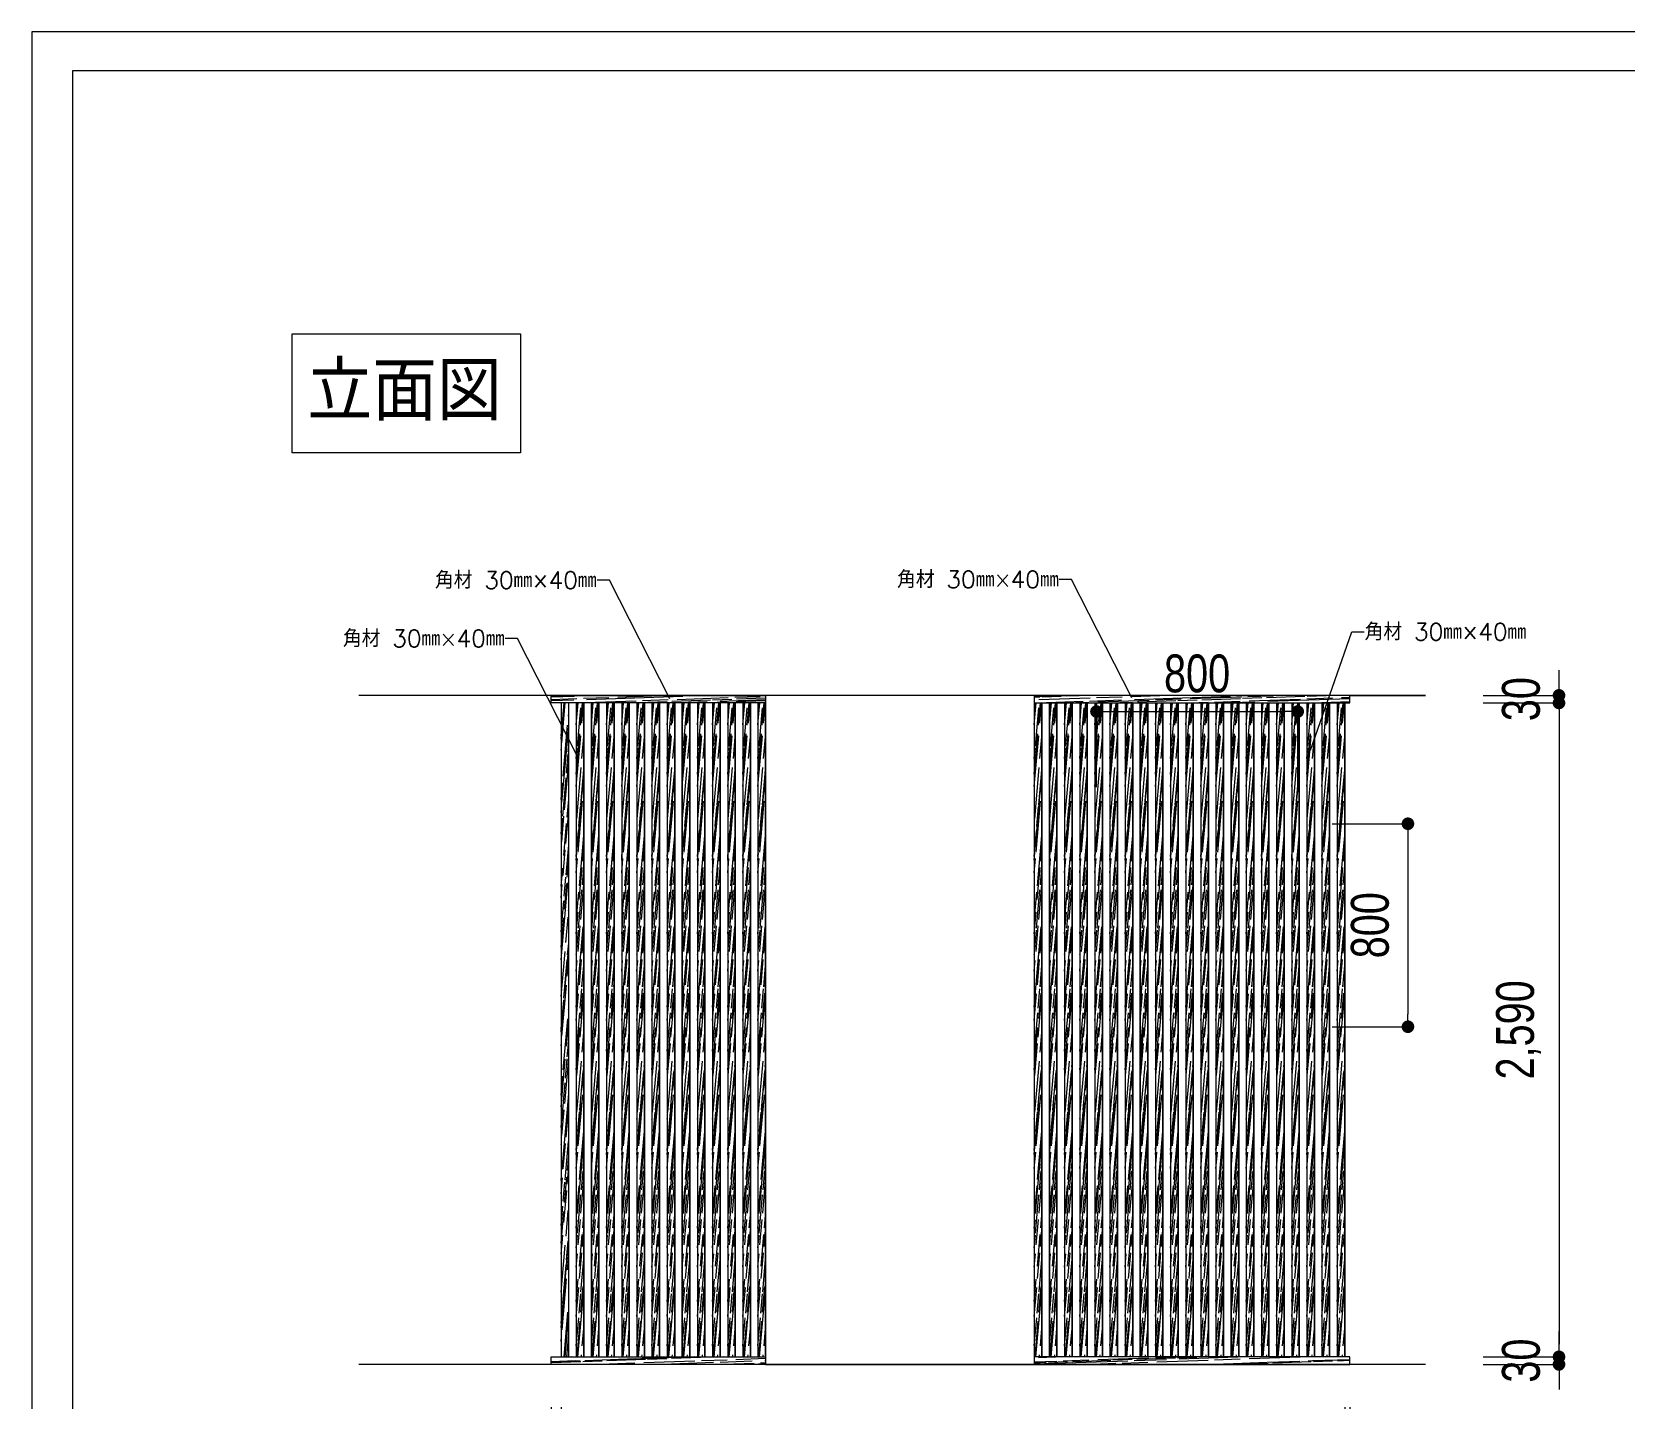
# Model space of a CAD drawing. Header units: millimetres. Extents: x -472210 to 610932, y -1721835 to -571782.
# Drawn here: x 585852 to 592162, y -1717244 to -1711833 of the extents above; entities that cross this region are included whole.
import ezdxf
from ezdxf import colors
from ezdxf.entities.mleader import LeaderData, LeaderLine
from ezdxf.math import Vec2, Vec3

# ---------------------------------------------------------------- set-up
doc = ezdxf.new("R2010")
doc.units = ezdxf.units.MM
doc.header["$LTSCALE"] = 400
doc.layers.get('0').update_dxf_attribs({"lineweight": 5})
for name, color, linetype, lineweight in [('09ハッチング-2', 7, 'Continuous', 5), ('_0-0_0', 7, 'Continuous', 5), ('文字', 7, 'Continuous', 5)]:
    doc.layers.add(name, color=color, linetype=linetype, lineweight=lineweight)
doc.styles.add('AIDRAW_TXT_STYLE', font='simplex.shx', dxfattribs={"height": 200, "bigfont": 'extfont2.shx'})
doc.styles.add('gothic', font='MS PGothic.ttf', dxfattribs={"width": 0.8})
doc.styles.get("Standard").update_dxf_attribs({"font": 'simplex.shx', "bigfont": 'extfont2.shx'})
doc.dimstyles.new('外構300', dxfattribs={"dimtxt": 150, "dimasz": 50, "dimexe": 0, "dimexo": 200, "dimgap": 75, "dimtad": 1, "dimdec": 0, "dimzin": 12, "dimdsep": 46, "dimlunit": 6, "dimtxsty": 'gothic', "dimblk": 'DOT', "dimcen": 0, "dimclrd": 256, "dimclre": 256, "dimclrt": 256, "dimadec": 0, "dimazin": 0, "dimtfac": 1, "dimtdec": 0, "dimtix": 1, "dimtmove": 2, "dimatfit": 3, "dimldrblk": 'DOT', "dimfxl": 300, "dimfxlon": 1, "dimtolj": 1, "dimtzin": 12, "dimlwd": -1, "dimlwe": -1, "dimarcsym": 0})

# ---------------------------------------------------------------- blocks, each defined once
blk = doc.blocks.new('_Dot')
at = {"color": 0, "linetype": 'ByBlock', "lineweight": -2}
blk.add_line((-0.5, 0), (-1, 0), dxfattribs=at)
at = {"color": 0, "linetype": 'ByBlock', "const_width": 0.5}
blk.add_lwpolyline([(-0.25, 0, 1), (0.25, 0, 1)], format="xyb", close=True, dxfattribs=at)
blk = doc.blocks.new('*D455')
at = {"transparency": 16777216}
for p, q in [((591903.7, -1714410.7), (591903.7, -1714360.7)), ((591603.7, -1714460.7), (591903.7, -1714460.7)), ((591603.7, -1714490.7), (591903.7, -1714490.7)), ((591903.7, -1714460.7), (591903.7, -1714490.7)), ((591903.7, -1714540.7), (591903.7, -1714590.7))]:
    blk.add_line(p, q, dxfattribs=at)
at = {"layer": 'Defpoints', "color": 0, "transparency": 16777216}
for p in [(591074.4, -1714460.7), (591074.4, -1714490.7), (591903.7, -1714490.7)]:
    blk.add_point(p, dxfattribs=at)
at = {"transparency": 16777216, "xscale": 50, "yscale": 50, "zscale": 50}
for p, rotation in [((591903.7, -1714460.7), 270), ((591903.7, -1714490.7), 90)]:
    blk.add_blockref('_Dot', p, dxfattribs=dict(at, rotation=rotation))
at = {"transparency": 16777216, "insert": (591753.7, -1714475.7), "char_height": 150, "attachment_point": 5, "rotation": 90, "style": 'gothic'}
blk.add_mtext('\\A1;30', dxfattribs=at)
blk = doc.blocks.new('*D456')
at = {"transparency": 16777216}
for p, q in [((591603.7, -1714490.7), (591903.7, -1714490.7)), ((591903.7, -1714540.7), (591903.7, -1717030.7)), ((591603.7, -1717080.7), (591903.7, -1717080.7))]:
    blk.add_line(p, q, dxfattribs=at)
at = {"layer": 'Defpoints', "color": 0, "transparency": 16777216}
for p in [(591074.4, -1714490.7), (591074.4, -1717080.7), (591903.7, -1717080.7)]:
    blk.add_point(p, dxfattribs=at)
at = {"transparency": 16777216, "xscale": 50, "yscale": 50, "zscale": 50}
for p, rotation in [((591903.7, -1714490.7), 90), ((591903.7, -1717080.7), 270)]:
    blk.add_blockref('_Dot', p, dxfattribs=dict(at, rotation=rotation))
at = {"transparency": 16777216, "insert": (591743.4, -1715785.7), "char_height": 150, "attachment_point": 5, "rotation": 90, "style": 'gothic'}
blk.add_mtext('\\A1;2,590', dxfattribs=at)
blk = doc.blocks.new('*D457')
at = {"transparency": 16777216}
for p, q in [((591903.7, -1717030.7), (591903.7, -1716980.7)), ((591603.7, -1717080.7), (591903.7, -1717080.7)), ((591903.7, -1717080.7), (591903.7, -1717110.7)), ((591603.7, -1717110.7), (591903.7, -1717110.7)), ((591903.7, -1717160.7), (591903.7, -1717210.7))]:
    blk.add_line(p, q, dxfattribs=at)
at = {"layer": 'Defpoints', "color": 0, "transparency": 16777216}
for p in [(591074.4, -1717080.7), (591074.4, -1717110.7), (591903.7, -1717110.7)]:
    blk.add_point(p, dxfattribs=at)
at = {"transparency": 16777216, "xscale": 50, "yscale": 50, "zscale": 50}
for p, rotation in [((591903.7, -1717080.7), 270), ((591903.7, -1717110.7), 90)]:
    blk.add_blockref('_Dot', p, dxfattribs=dict(at, rotation=rotation))
at = {"transparency": 16777216, "insert": (591753.7, -1717095.7), "char_height": 150, "attachment_point": 5, "rotation": 90, "style": 'gothic'}
blk.add_mtext('\\A1;30', dxfattribs=at)
blk = doc.blocks.new('*D462')
at = {"transparency": 16777216}
for p, q in [((587909.4, -1717280.7), (587909.4, -1717553.7)), ((587949.4, -1717280.7), (587949.4, -1717553.7)), ((587859.4, -1717553.7), (587809.4, -1717553.7)), ((587909.4, -1717553.7), (587949.4, -1717553.7)), ((587999.4, -1717553.7), (588049.4, -1717553.7))]:
    blk.add_line(p, q, dxfattribs=at)
at = {"layer": 'Defpoints', "color": 0, "transparency": 16777216}
for p in [(587909.4, -1717080.7), (587949.4, -1717080.7), (587949.4, -1717553.7)]:
    blk.add_point(p, dxfattribs=at)
at = {"transparency": 16777216, "xscale": 50, "yscale": 50, "zscale": 50}
blk.add_blockref('_Dot', (587909.4, -1717553.7), dxfattribs=at)
at = {"transparency": 16777216, "xscale": 50, "yscale": 50, "zscale": 50, "rotation": 180}
blk.add_blockref('_Dot', (587949.4, -1717553.7), dxfattribs=at)
at = {"transparency": 16777216, "insert": (587929.4, -1717403.7), "char_height": 150, "attachment_point": 5, "style": 'gothic'}
blk.add_mtext('\\A1;40', dxfattribs=at)
blk = doc.blocks.new('*D463')
at = {"transparency": 16777216}
for p, q in [((591054.4, -1717280.7), (591054.4, -1717553.7)), ((591074.4, -1717280.7), (591074.4, -1717553.7)), ((591004.4, -1717553.7), (590954.4, -1717553.7)), ((591054.4, -1717553.7), (591074.4, -1717553.7)), ((591124.4, -1717553.7), (591174.4, -1717553.7))]:
    blk.add_line(p, q, dxfattribs=at)
at = {"layer": 'Defpoints', "color": 0, "transparency": 16777216}
for p in [(591054.4, -1717080.7), (591074.4, -1717080.7), (591074.4, -1717553.7)]:
    blk.add_point(p, dxfattribs=at)
at = {"transparency": 16777216, "xscale": 50, "yscale": 50, "zscale": 50}
blk.add_blockref('_Dot', (591054.4, -1717553.7), dxfattribs=at)
at = {"transparency": 16777216, "xscale": 50, "yscale": 50, "zscale": 50, "rotation": 180}
blk.add_blockref('_Dot', (591074.4, -1717553.7), dxfattribs=at)
at = {"transparency": 16777216, "insert": (591064.4, -1717403.7), "char_height": 150, "attachment_point": 5, "style": 'gothic'}
blk.add_mtext('\\A1;20', dxfattribs=at)
blk = doc.blocks.new('*D465')
at = {"transparency": 16777216}
for p, q in [((590070.8, -1714824.8), (590070.8, -1714524.8)), ((590120.8, -1714524.8), (590818.3, -1714524.8)), ((590868.3, -1714824.8), (590868.3, -1714524.8))]:
    blk.add_line(p, q, dxfattribs=at)
at = {"layer": 'Defpoints', "color": 0, "transparency": 16777216}
for p in [(590868.3, -1714524.8), (590070.8, -1715456.6), (590868.3, -1715456.6)]:
    blk.add_point(p, dxfattribs=at)
at = {"transparency": 16777216, "xscale": 50, "yscale": 50, "zscale": 50, "rotation": 180}
blk.add_blockref('_Dot', (590070.8, -1714524.8), dxfattribs=at)
at = {"transparency": 16777216, "xscale": 50, "yscale": 50, "zscale": 50}
blk.add_blockref('_Dot', (590868.3, -1714524.8), dxfattribs=at)
at = {"transparency": 16777216, "insert": (590469.5, -1714374.8), "char_height": 150, "attachment_point": 5, "style": 'gothic'}
blk.add_mtext('\\A1;800', dxfattribs=at)
blk = doc.blocks.new('*D466')
at = {"transparency": 16777216}
for p, q in [((591005.1, -1714969.2), (591305.1, -1714969.2)), ((591305.1, -1715019.2), (591305.1, -1715723.2)), ((591005.1, -1715773.2), (591305.1, -1715773.2))]:
    blk.add_line(p, q, dxfattribs=at)
at = {"layer": 'Defpoints', "color": 0, "transparency": 16777216}
for p in [(590631.6, -1714969.2), (590631.6, -1715773.2), (591305.1, -1715773.2)]:
    blk.add_point(p, dxfattribs=at)
at = {"transparency": 16777216, "xscale": 50, "yscale": 50, "zscale": 50}
for p, rotation in [((591305.1, -1714969.2), 90), ((591305.1, -1715773.2), 270)]:
    blk.add_blockref('_Dot', p, dxfattribs=dict(at, rotation=rotation))
at = {"transparency": 16777216, "insert": (591155.1, -1715371.2), "char_height": 150, "attachment_point": 5, "rotation": 90, "style": 'gothic'}
blk.add_mtext('\\A1;800', dxfattribs=at)

msp = doc.modelspace()

# ---------------------------------------------------------------- hatches: boundary and pattern name
at = {"layer": '09ハッチング-2', "transparency": 33554687}
h = msp.add_hatch(dxfattribs=at)
h.set_pattern_fill('AR-RROOF', color=256, angle=182)
h.paths.add_polyline_path([(588759.41, -1714460.71), (587909.41, -1714460.71), (587909.41, -1714490.71), (588759.41, -1714490.71)])
h.paths.add_polyline_path([(588759.41, -1717080.71), (587909.41, -1717080.71), (587909.41, -1717110.71), (588759.41, -1717110.71)])
h = msp.add_hatch(dxfattribs=at)
h.set_pattern_fill('AR-RROOF', color=256, angle=85)
h.paths.add_polyline_path([(587979.41, -1714490.71), (587949.41, -1714490.71), (587949.41, -1717080.71), (587979.41, -1717080.71)])
h = msp.add_hatch(dxfattribs=at)
h.set_pattern_fill('AR-RROOF', color=256, angle=85)
h.paths.add_polyline_path([(588039.41, -1714490.71), (588009.41, -1714490.71), (588009.41, -1717080.71), (588039.41, -1717080.71)])
h = msp.add_hatch(dxfattribs=at)
h.set_pattern_fill('AR-RROOF', color=256, angle=85)
h.set_pattern_definition([(85, (60, 0), (-20.43308243, 57.8811156), [381, -50.8, 127, -25.4]), (85, (50.293, 34.76), (-35.86720516, -22.35905), [76.2, -8.382, 152.4, -19.05]), (85, (39.599, 14.533), (-5.44171087, 133.06061215), [203.2, -35.56, 101.6, -25.4])])
h.paths.add_polyline_path([(588099.41, -1714490.71), (588069.41, -1714490.71), (588069.41, -1717080.71), (588099.41, -1717080.71)])
h = msp.add_hatch(dxfattribs=at)
h.set_pattern_fill('AR-RROOF', color=256, angle=85)
h.set_pattern_definition([(85, (120, 0), (-20.43308243, 57.8811156), [381, -50.8, 127, -25.4]), (85, (110.293, 34.76), (-35.86720516, -22.35905), [76.2, -8.382, 152.4, -19.05]), (85, (99.599, 14.533), (-5.44171087, 133.06061215), [203.2, -35.56, 101.6, -25.4])])
h.paths.add_polyline_path([(588159.41, -1714490.71), (588129.41, -1714490.71), (588129.41, -1717080.71), (588159.41, -1717080.71)])
h = msp.add_hatch(dxfattribs=at)
h.set_pattern_fill('AR-RROOF', color=256, angle=85)
h.set_pattern_definition([(85, (180, 0), (-20.43308243, 57.8811156), [381, -50.8, 127, -25.4]), (85, (170.293, 34.76), (-35.86720516, -22.35905), [76.2, -8.382, 152.4, -19.05]), (85, (159.599, 14.533), (-5.44171087, 133.06061215), [203.2, -35.56, 101.6, -25.4])])
h.paths.add_polyline_path([(588219.41, -1714490.71), (588189.41, -1714490.71), (588189.41, -1717080.71), (588219.41, -1717080.71)])
h = msp.add_hatch(dxfattribs=at)
h.set_pattern_fill('AR-RROOF', color=256, angle=85)
h.set_pattern_definition([(85, (240, 0), (-20.43308243, 57.8811156), [381, -50.8, 127, -25.4]), (85, (230.293, 34.76), (-35.86720516, -22.35905), [76.2, -8.382, 152.4, -19.05]), (85, (219.599, 14.533), (-5.44171087, 133.06061215), [203.2, -35.56, 101.6, -25.4])])
h.paths.add_polyline_path([(588279.41, -1714490.71), (588249.41, -1714490.71), (588249.41, -1717080.71), (588279.41, -1717080.71)])
h = msp.add_hatch(dxfattribs=at)
h.set_pattern_fill('AR-RROOF', color=256, angle=85)
h.set_pattern_definition([(85, (300, 0), (-20.43308243, 57.8811156), [381, -50.8, 127, -25.4]), (85, (290.293, 34.76), (-35.86720516, -22.35905), [76.2, -8.382, 152.4, -19.05]), (85, (279.599, 14.533), (-5.44171087, 133.06061215), [203.2, -35.56, 101.6, -25.4])])
h.paths.add_polyline_path([(588339.41, -1714490.71), (588309.41, -1714490.71), (588309.41, -1717080.71), (588339.41, -1717080.71)])
h = msp.add_hatch(dxfattribs=at)
h.set_pattern_fill('AR-RROOF', color=256, angle=85)
h.set_pattern_definition([(85, (360, 0), (-20.43308243, 57.8811156), [381, -50.8, 127, -25.4]), (85, (350.293, 34.76), (-35.86720516, -22.35905), [76.2, -8.382, 152.4, -19.05]), (85, (339.599, 14.533), (-5.44171087, 133.06061215), [203.2, -35.56, 101.6, -25.4])])
h.paths.add_polyline_path([(588399.41, -1714490.71), (588369.41, -1714490.71), (588369.41, -1717080.71), (588399.41, -1717080.71)])
h = msp.add_hatch(dxfattribs=at)
h.set_pattern_fill('AR-RROOF', color=256, angle=85)
h.set_pattern_definition([(85, (420, 0), (-20.43308243, 57.8811156), [381, -50.8, 127, -25.4]), (85, (410.293, 34.76), (-35.86720516, -22.35905), [76.2, -8.382, 152.4, -19.05]), (85, (399.599, 14.533), (-5.44171087, 133.06061215), [203.2, -35.56, 101.6, -25.4])])
h.paths.add_polyline_path([(588459.41, -1714490.71), (588429.41, -1714490.71), (588429.41, -1717080.71), (588459.41, -1717080.71)])
h = msp.add_hatch(dxfattribs=at)
h.set_pattern_fill('AR-RROOF', color=256, angle=85)
h.set_pattern_definition([(85, (480, 0), (-20.43308243, 57.8811156), [381, -50.8, 127, -25.4]), (85, (470.293, 34.76), (-35.86720516, -22.35905), [76.2, -8.382, 152.4, -19.05]), (85, (459.599, 14.533), (-5.44171087, 133.06061215), [203.2, -35.56, 101.6, -25.4])])
h.paths.add_polyline_path([(588519.41, -1714490.71), (588489.41, -1714490.71), (588489.41, -1717080.71), (588519.41, -1717080.71)])
h = msp.add_hatch(dxfattribs=at)
h.set_pattern_fill('AR-RROOF', color=256, angle=85)
h.set_pattern_definition([(85, (540, 0), (-20.43308243, 57.8811156), [381, -50.8, 127, -25.4]), (85, (530.293, 34.76), (-35.86720516, -22.35905), [76.2, -8.382, 152.4, -19.05]), (85, (519.599, 14.533), (-5.44171087, 133.06061215), [203.2, -35.56, 101.6, -25.4])])
h.paths.add_polyline_path([(588579.41, -1714490.71), (588549.41, -1714490.71), (588549.41, -1717080.71), (588579.41, -1717080.71)])
h = msp.add_hatch(dxfattribs=at)
h.set_pattern_fill('AR-RROOF', color=256, angle=85)
h.set_pattern_definition([(85, (600, 0), (-20.43308243, 57.8811156), [381, -50.8, 127, -25.4]), (85, (590.293, 34.76), (-35.86720516, -22.35905), [76.2, -8.382, 152.4, -19.05]), (85, (579.599, 14.533), (-5.44171087, 133.06061215), [203.2, -35.56, 101.6, -25.4])])
h.paths.add_polyline_path([(588639.41, -1714490.71), (588609.41, -1714490.71), (588609.41, -1717080.71), (588639.41, -1717080.71)])
h = msp.add_hatch(dxfattribs=at)
h.set_pattern_fill('AR-RROOF', color=256, angle=85)
h.set_pattern_definition([(85, (660, 0), (-20.43308243, 57.8811156), [381, -50.8, 127, -25.4]), (85, (650.293, 34.76), (-35.86720516, -22.35905), [76.2, -8.382, 152.4, -19.05]), (85, (639.599, 14.533), (-5.44171087, 133.06061215), [203.2, -35.56, 101.6, -25.4])])
h.paths.add_polyline_path([(588699.41, -1714490.71), (588669.41, -1714490.71), (588669.41, -1717080.71), (588699.41, -1717080.71)])
h = msp.add_hatch(dxfattribs=at)
h.set_pattern_fill('AR-RROOF', color=256, angle=85)
h.set_pattern_definition([(85, (720, 0), (-20.43308243, 57.8811156), [381, -50.8, 127, -25.4]), (85, (710.293, 34.76), (-35.86720516, -22.35905), [76.2, -8.382, 152.4, -19.05]), (85, (699.599, 14.533), (-5.44171087, 133.06061215), [203.2, -35.56, 101.6, -25.4])])
h.paths.add_polyline_path([(588759.41, -1714490.71), (588729.41, -1714490.71), (588729.41, -1717080.71), (588759.41, -1717080.71)])
h = msp.add_hatch(dxfattribs=at)
h.set_pattern_fill('AR-RROOF', color=256, angle=182)
h.paths.add_polyline_path([(591074.41, -1714460.71), (589824.41, -1714460.71), (589824.41, -1714490.71), (591074.41, -1714490.71)])
h.paths.add_polyline_path([(591074.41, -1717080.71), (589824.41, -1717080.71), (589824.41, -1717110.71), (591074.41, -1717110.71)])
h = msp.add_hatch(dxfattribs=at)
h.set_pattern_fill('AR-RROOF', color=256, angle=85)
h.set_pattern_definition([(85, (1815, 0), (-20.43308243, 57.8811156), [381, -50.8, 127, -25.4]), (85, (1805.293, 34.76), (-35.86720516, -22.35905), [76.2, -8.382, 152.4, -19.05]), (85, (1794.599, 14.533), (-5.44171087, 133.06061215), [203.2, -35.56, 101.6, -25.4])])
h.paths.add_polyline_path([(589854.41, -1714490.71), (589824.41, -1714490.71), (589824.41, -1717080.71), (589854.41, -1717080.71)])
h = msp.add_hatch(dxfattribs=at)
h.set_pattern_fill('AR-RROOF', color=256, angle=85)
h.set_pattern_definition([(85, (1875, 0), (-20.43308243, 57.8811156), [381, -50.8, 127, -25.4]), (85, (1865.293, 34.76), (-35.86720516, -22.35905), [76.2, -8.382, 152.4, -19.05]), (85, (1854.599, 14.533), (-5.44171087, 133.06061215), [203.2, -35.56, 101.6, -25.4])])
h.paths.add_polyline_path([(589914.41, -1714490.71), (589884.41, -1714490.71), (589884.41, -1717080.71), (589914.41, -1717080.71)])
h = msp.add_hatch(dxfattribs=at)
h.set_pattern_fill('AR-RROOF', color=256, angle=85)
h.set_pattern_definition([(85, (1935, 0), (-20.43308243, 57.8811156), [381, -50.8, 127, -25.4]), (85, (1925.293, 34.76), (-35.86720516, -22.35905), [76.2, -8.382, 152.4, -19.05]), (85, (1914.599, 14.533), (-5.44171087, 133.06061215), [203.2, -35.56, 101.6, -25.4])])
h.paths.add_polyline_path([(589974.41, -1714490.71), (589944.41, -1714490.71), (589944.41, -1717080.71), (589974.41, -1717080.71)])
h = msp.add_hatch(dxfattribs=at)
h.set_pattern_fill('AR-RROOF', color=256, angle=85)
h.set_pattern_definition([(85, (1995, 0), (-20.43308243, 57.8811156), [381, -50.8, 127, -25.4]), (85, (1985.293, 34.76), (-35.86720516, -22.35905), [76.2, -8.382, 152.4, -19.05]), (85, (1974.599, 14.533), (-5.44171087, 133.06061215), [203.2, -35.56, 101.6, -25.4])])
h.paths.add_polyline_path([(590034.41, -1714490.71), (590004.41, -1714490.71), (590004.41, -1717080.71), (590034.41, -1717080.71)])
h = msp.add_hatch(dxfattribs=at)
h.set_pattern_fill('AR-RROOF', color=256, angle=85)
h.set_pattern_definition([(85, (2055, 0), (-20.43308243, 57.8811156), [381, -50.8, 127, -25.4]), (85, (2045.293, 34.76), (-35.86720516, -22.35905), [76.2, -8.382, 152.4, -19.05]), (85, (2034.599, 14.533), (-5.44171087, 133.06061215), [203.2, -35.56, 101.6, -25.4])])
h.paths.add_polyline_path([(590094.41, -1714490.71), (590064.41, -1714490.71), (590064.41, -1717080.71), (590094.41, -1717080.71)])
h = msp.add_hatch(dxfattribs=at)
h.set_pattern_fill('AR-RROOF', color=256, angle=85)
h.set_pattern_definition([(85, (2115, 0), (-20.43308243, 57.8811156), [381, -50.8, 127, -25.4]), (85, (2105.293, 34.76), (-35.86720516, -22.35905), [76.2, -8.382, 152.4, -19.05]), (85, (2094.599, 14.533), (-5.44171087, 133.06061215), [203.2, -35.56, 101.6, -25.4])])
h.paths.add_polyline_path([(590154.41, -1714490.71), (590124.41, -1714490.71), (590124.41, -1717080.71), (590154.41, -1717080.71)])
h = msp.add_hatch(dxfattribs=at)
h.set_pattern_fill('AR-RROOF', color=256, angle=85)
h.set_pattern_definition([(85, (2175, 0), (-20.43308243, 57.8811156), [381, -50.8, 127, -25.4]), (85, (2165.293, 34.76), (-35.86720516, -22.35905), [76.2, -8.382, 152.4, -19.05]), (85, (2154.599, 14.533), (-5.44171087, 133.06061215), [203.2, -35.56, 101.6, -25.4])])
h.paths.add_polyline_path([(590214.41, -1714490.71), (590184.41, -1714490.71), (590184.41, -1717080.71), (590214.41, -1717080.71)])
h = msp.add_hatch(dxfattribs=at)
h.set_pattern_fill('AR-RROOF', color=256, angle=85)
h.set_pattern_definition([(85, (2235, 0), (-20.43308243, 57.8811156), [381, -50.8, 127, -25.4]), (85, (2225.293, 34.76), (-35.86720516, -22.35905), [76.2, -8.382, 152.4, -19.05]), (85, (2214.599, 14.533), (-5.44171087, 133.06061215), [203.2, -35.56, 101.6, -25.4])])
h.paths.add_polyline_path([(590274.41, -1714490.71), (590244.41, -1714490.71), (590244.41, -1717080.71), (590274.41, -1717080.71)])
h = msp.add_hatch(dxfattribs=at)
h.set_pattern_fill('AR-RROOF', color=256, angle=85)
h.set_pattern_definition([(85, (2295, 0), (-20.43308243, 57.8811156), [381, -50.8, 127, -25.4]), (85, (2285.293, 34.76), (-35.86720516, -22.35905), [76.2, -8.382, 152.4, -19.05]), (85, (2274.599, 14.533), (-5.44171087, 133.06061215), [203.2, -35.56, 101.6, -25.4])])
h.paths.add_polyline_path([(590334.41, -1714490.71), (590304.41, -1714490.71), (590304.41, -1717080.71), (590334.41, -1717080.71)])
h = msp.add_hatch(dxfattribs=at)
h.set_pattern_fill('AR-RROOF', color=256, angle=85)
h.set_pattern_definition([(85, (2355, 0), (-20.43308243, 57.8811156), [381, -50.8, 127, -25.4]), (85, (2345.293, 34.76), (-35.86720516, -22.35905), [76.2, -8.382, 152.4, -19.05]), (85, (2334.599, 14.533), (-5.44171087, 133.06061215), [203.2, -35.56, 101.6, -25.4])])
h.paths.add_polyline_path([(590394.41, -1714490.71), (590364.41, -1714490.71), (590364.41, -1717080.71), (590394.41, -1717080.71)])
h = msp.add_hatch(dxfattribs=at)
h.set_pattern_fill('AR-RROOF', color=256, angle=85)
h.set_pattern_definition([(85, (2415, 0), (-20.43308243, 57.8811156), [381, -50.8, 127, -25.4]), (85, (2405.293, 34.76), (-35.86720516, -22.35905), [76.2, -8.382, 152.4, -19.05]), (85, (2394.599, 14.533), (-5.44171087, 133.06061215), [203.2, -35.56, 101.6, -25.4])])
h.paths.add_polyline_path([(590454.41, -1714490.71), (590424.41, -1714490.71), (590424.41, -1717080.71), (590454.41, -1717080.71)])
h = msp.add_hatch(dxfattribs=at)
h.set_pattern_fill('AR-RROOF', color=256, angle=85)
h.set_pattern_definition([(85, (2475, 0), (-20.43308243, 57.8811156), [381, -50.8, 127, -25.4]), (85, (2465.293, 34.76), (-35.86720516, -22.35905), [76.2, -8.382, 152.4, -19.05]), (85, (2454.599, 14.533), (-5.44171087, 133.06061215), [203.2, -35.56, 101.6, -25.4])])
h.paths.add_polyline_path([(590514.41, -1714490.71), (590484.41, -1714490.71), (590484.41, -1717080.71), (590514.41, -1717080.71)])
h = msp.add_hatch(dxfattribs=at)
h.set_pattern_fill('AR-RROOF', color=256, angle=85)
h.set_pattern_definition([(85, (2535, 0), (-20.43308243, 57.8811156), [381, -50.8, 127, -25.4]), (85, (2525.293, 34.76), (-35.86720516, -22.35905), [76.2, -8.382, 152.4, -19.05]), (85, (2514.599, 14.533), (-5.44171087, 133.06061215), [203.2, -35.56, 101.6, -25.4])])
h.paths.add_polyline_path([(590574.41, -1714490.71), (590544.41, -1714490.71), (590544.41, -1717080.71), (590574.41, -1717080.71)])
h = msp.add_hatch(dxfattribs=at)
h.set_pattern_fill('AR-RROOF', color=256, angle=85)
h.set_pattern_definition([(85, (2595, 0), (-20.43308243, 57.8811156), [381, -50.8, 127, -25.4]), (85, (2585.293, 34.76), (-35.86720516, -22.35905), [76.2, -8.382, 152.4, -19.05]), (85, (2574.599, 14.533), (-5.44171087, 133.06061215), [203.2, -35.56, 101.6, -25.4])])
h.paths.add_polyline_path([(590634.41, -1714490.71), (590604.41, -1714490.71), (590604.41, -1717080.71), (590634.41, -1717080.71)])
h = msp.add_hatch(dxfattribs=at)
h.set_pattern_fill('AR-RROOF', color=256, angle=85)
h.set_pattern_definition([(85, (2655, 0), (-20.43308243, 57.8811156), [381, -50.8, 127, -25.4]), (85, (2645.293, 34.76), (-35.86720516, -22.35905), [76.2, -8.382, 152.4, -19.05]), (85, (2634.599, 14.533), (-5.44171087, 133.06061215), [203.2, -35.56, 101.6, -25.4])])
h.paths.add_polyline_path([(590694.41, -1714490.71), (590664.41, -1714490.71), (590664.41, -1717080.71), (590694.41, -1717080.71)])
h = msp.add_hatch(dxfattribs=at)
h.set_pattern_fill('AR-RROOF', color=256, angle=85)
h.set_pattern_definition([(85, (2715, 0), (-20.43308243, 57.8811156), [381, -50.8, 127, -25.4]), (85, (2705.293, 34.76), (-35.86720516, -22.35905), [76.2, -8.382, 152.4, -19.05]), (85, (2694.599, 14.533), (-5.44171087, 133.06061215), [203.2, -35.56, 101.6, -25.4])])
h.paths.add_polyline_path([(590754.41, -1714490.71), (590724.41, -1714490.71), (590724.41, -1717080.71), (590754.41, -1717080.71)])
h = msp.add_hatch(dxfattribs=at)
h.set_pattern_fill('AR-RROOF', color=256, angle=85)
h.set_pattern_definition([(85, (2775, 0), (-20.43308243, 57.8811156), [381, -50.8, 127, -25.4]), (85, (2765.293, 34.76), (-35.86720516, -22.35905), [76.2, -8.382, 152.4, -19.05]), (85, (2754.599, 14.533), (-5.44171087, 133.06061215), [203.2, -35.56, 101.6, -25.4])])
h.paths.add_polyline_path([(590814.41, -1714490.71), (590784.41, -1714490.71), (590784.41, -1717080.71), (590814.41, -1717080.71)])
h = msp.add_hatch(dxfattribs=at)
h.set_pattern_fill('AR-RROOF', color=256, angle=85)
h.set_pattern_definition([(85, (2835, 0), (-20.43308243, 57.8811156), [381, -50.8, 127, -25.4]), (85, (2825.293, 34.76), (-35.86720516, -22.35905), [76.2, -8.382, 152.4, -19.05]), (85, (2814.599, 14.533), (-5.44171087, 133.06061215), [203.2, -35.56, 101.6, -25.4])])
h.paths.add_polyline_path([(590874.41, -1714490.71), (590844.41, -1714490.71), (590844.41, -1717080.71), (590874.41, -1717080.71)])
h = msp.add_hatch(dxfattribs=at)
h.set_pattern_fill('AR-RROOF', color=256, angle=85)
h.set_pattern_definition([(85, (2895, 0), (-20.43308243, 57.8811156), [381, -50.8, 127, -25.4]), (85, (2885.293, 34.76), (-35.86720516, -22.35905), [76.2, -8.382, 152.4, -19.05]), (85, (2874.599, 14.533), (-5.44171087, 133.06061215), [203.2, -35.56, 101.6, -25.4])])
h.paths.add_polyline_path([(590934.41, -1714490.71), (590904.41, -1714490.71), (590904.41, -1717080.71), (590934.41, -1717080.71)])
h = msp.add_hatch(dxfattribs=at)
h.set_pattern_fill('AR-RROOF', color=256, angle=85)
h.set_pattern_definition([(85, (2955, 0), (-20.43308243, 57.8811156), [381, -50.8, 127, -25.4]), (85, (2945.293, 34.76), (-35.86720516, -22.35905), [76.2, -8.382, 152.4, -19.05]), (85, (2934.599, 14.533), (-5.44171087, 133.06061215), [203.2, -35.56, 101.6, -25.4])])
h.paths.add_polyline_path([(590994.41, -1714490.71), (590964.41, -1714490.71), (590964.41, -1717080.71), (590994.41, -1717080.71)])
h = msp.add_hatch(dxfattribs=at)
h.set_pattern_fill('AR-RROOF', color=256, angle=85)
h.set_pattern_definition([(85, (3015, 0), (-20.43308243, 57.8811156), [381, -50.8, 127, -25.4]), (85, (3005.293, 34.76), (-35.86720516, -22.35905), [76.2, -8.382, 152.4, -19.05]), (85, (2994.599, 14.533), (-5.44171087, 133.06061215), [203.2, -35.56, 101.6, -25.4])])
h.paths.add_polyline_path([(591054.41, -1714490.71), (591024.41, -1714490.71), (591024.41, -1717080.71), (591054.41, -1717080.71)])

# ---------------------------------------------------------------- linework, layer by layer
for p, q in [((591375.02, -1714460.71), (587147.84, -1714460.71)), ((587909.41, -1714460.71), (588759.41, -1714460.71)), ((587909.41, -1714490.71), (587909.41, -1714460.71)), ((588759.41, -1714490.71), (587909.41, -1714490.71)), ((587949.41, -1714490.71), (587949.41, -1717080.71)), ((587979.41, -1717080.71), (587979.41, -1714490.71)), ((588009.41, -1714490.71), (588009.41, -1717080.71)), ((588039.41, -1717080.71), (588039.41, -1714490.71)), ((588039.41, -1714490.71), (588039.41, -1717080.71)), ((588069.41, -1717080.71), (588069.41, -1714490.71)), ((588069.41, -1714490.71), (588069.41, -1717080.71)), ((588099.41, -1717080.71), (588099.41, -1714490.71)), ((588099.41, -1714490.71), (588099.41, -1717080.71)), ((588129.41, -1714490.71), (588129.41, -1717080.71)), ((588159.41, -1717080.71), (588159.41, -1714490.71)), ((588159.41, -1714490.71), (588159.41, -1717080.71)), ((588189.41, -1714490.71), (588189.41, -1717080.71)), ((588219.41, -1717080.71), (588219.41, -1714490.71)), ((588219.41, -1714490.71), (588219.41, -1717080.71)), ((588249.41, -1714490.71), (588249.41, -1717080.71)), ((588279.41, -1717080.71), (588279.41, -1714490.71)), ((588279.41, -1714490.71), (588279.41, -1717080.71)), ((588309.41, -1714490.71), (588309.41, -1717080.71)), ((588339.41, -1717080.71), (588339.41, -1714490.71)), ((588339.41, -1714490.71), (588339.41, -1717080.71)), ((588369.41, -1714490.71), (588369.41, -1717080.71)), ((588399.41, -1717080.71), (588399.41, -1714490.71)), ((588399.41, -1714490.71), (588399.41, -1717080.71)), ((588429.41, -1717080.71), (588429.41, -1714490.71)), ((588429.41, -1714490.71), (588429.41, -1717080.71)), ((588459.41, -1717080.71), (588459.41, -1714490.71)), ((588459.41, -1714490.71), (588459.41, -1717080.71)), ((588489.41, -1714490.71), (588489.41, -1717080.71)), ((588519.41, -1717080.71), (588519.41, -1714490.71)), ((588519.41, -1714490.71), (588519.41, -1717080.71)), ((588549.41, -1714490.71), (588549.41, -1717080.71)), ((588579.41, -1717080.71), (588579.41, -1714490.71)), ((588579.41, -1714490.71), (588579.41, -1717080.71)), ((588609.41, -1714490.71), (588609.41, -1717080.71)), ((588639.41, -1717080.71), (588639.41, -1714490.71)), ((588639.41, -1714490.71), (588639.41, -1717080.71)), ((588669.41, -1714490.71), (588669.41, -1717080.71)), ((588699.41, -1717080.71), (588699.41, -1714490.71)), ((588699.41, -1714490.71), (588699.41, -1717080.71)), ((588729.41, -1714490.71), (588729.41, -1717080.71)), ((588759.41, -1714460.71), (588759.41, -1714490.71)), ((588759.41, -1717080.71), (588759.41, -1714490.71)), ((588759.41, -1714490.71), (588759.41, -1717080.71)), ((591074.41, -1714460.71), (589824.41, -1714460.71)), ((589824.41, -1714460.71), (589824.41, -1714490.71)), ((589824.41, -1714490.71), (591074.41, -1714490.71)), ((589824.41, -1714490.71), (589824.41, -1717080.71)), ((589854.41, -1717080.71), (589854.41, -1714490.71)), ((589854.41, -1714490.71), (589854.41, -1717080.71)), ((589884.41, -1717080.71), (589884.41, -1714490.71)), ((589884.41, -1714490.71), (589884.41, -1717080.71)), ((589914.41, -1717080.71), (589914.41, -1714490.71)), ((589914.41, -1714490.71), (589914.41, -1717080.71)), ((589944.41, -1714490.71), (589944.41, -1717080.71)), ((589974.41, -1717080.71), (589974.41, -1714490.71)), ((589974.41, -1714490.71), (589974.41, -1717080.71)), ((590004.41, -1714490.71), (590004.41, -1717080.71)), ((590034.41, -1717080.71), (590034.41, -1714490.71)), ((590034.41, -1714490.71), (590034.41, -1717080.71)), ((590064.41, -1714490.71), (590064.41, -1717080.71)), ((590094.41, -1717080.71), (590094.41, -1714490.71)), ((590094.41, -1714490.71), (590094.41, -1717080.71)), ((590124.41, -1714490.71), (590124.41, -1717080.71)), ((590154.41, -1717080.71), (590154.41, -1714490.71)), ((590154.41, -1714490.71), (590154.41, -1717080.71)), ((590184.41, -1714490.71), (590184.41, -1717080.71)), ((590214.41, -1717080.71), (590214.41, -1714490.71)), ((590214.41, -1714490.71), (590214.41, -1717080.71)), ((590244.41, -1717080.71), (590244.41, -1714490.71)), ((590244.41, -1714490.71), (590244.41, -1717080.71)), ((590274.41, -1717080.71), (590274.41, -1714490.71)), ((590274.41, -1714490.71), (590274.41, -1717080.71)), ((590304.41, -1714490.71), (590304.41, -1717080.71)), ((590334.41, -1717080.71), (590334.41, -1714490.71)), ((590334.41, -1714490.71), (590334.41, -1717080.71)), ((590364.41, -1714490.71), (590364.41, -1717080.71)), ((590394.41, -1717080.71), (590394.41, -1714490.71)), ((590394.41, -1714490.71), (590394.41, -1717080.71)), ((590424.41, -1714490.71), (590424.41, -1717080.71)), ((590454.41, -1717080.71), (590454.41, -1714490.71)), ((590454.41, -1714490.71), (590454.41, -1717080.71)), ((590484.41, -1714490.71), (590484.41, -1717080.71)), ((590514.41, -1717080.71), (590514.41, -1714490.71)), ((590514.41, -1714490.71), (590514.41, -1717080.71)), ((590544.41, -1714490.71), (590544.41, -1717080.71)), ((590574.41, -1717080.71), (590574.41, -1714490.71)), ((590574.41, -1714490.71), (590574.41, -1717080.71)), ((590604.41, -1717080.71), (590604.41, -1714490.71)), ((590604.41, -1714490.71), (590604.41, -1717080.71)), ((590634.41, -1717080.71), (590634.41, -1714490.71)), ((590634.41, -1714490.71), (590634.41, -1717080.71)), ((590664.41, -1714490.71), (590664.41, -1717080.71)), ((590694.41, -1717080.71), (590694.41, -1714490.71)), ((590694.41, -1714490.71), (590694.41, -1717080.71)), ((590724.41, -1714490.71), (590724.41, -1717080.71)), ((590754.41, -1717080.71), (590754.41, -1714490.71)), ((590754.41, -1714490.71), (590754.41, -1717080.71)), ((590784.41, -1714490.71), (590784.41, -1717080.71)), ((590814.41, -1717080.71), (590814.41, -1714490.71)), ((590814.41, -1714490.71), (590814.41, -1717080.71)), ((590844.41, -1714490.71), (590844.41, -1717080.71)), ((590874.41, -1717080.71), (590874.41, -1714490.71)), ((590874.41, -1714490.71), (590874.41, -1717080.71)), ((590904.41, -1714490.71), (590904.41, -1717080.71)), ((590934.41, -1717080.71), (590934.41, -1714490.71)), ((590934.41, -1714490.71), (590934.41, -1717080.71)), ((590964.41, -1714490.71), (590964.41, -1717080.71)), ((590994.41, -1717080.71), (590994.41, -1714490.71)), ((590994.41, -1714490.71), (590994.41, -1717080.71)), ((591024.41, -1714490.71), (591024.41, -1717080.71)), ((591054.41, -1717080.71), (591054.41, -1714490.71)), ((591054.41, -1714490.71), (591054.41, -1717080.71)), ((591074.41, -1714490.71), (591074.41, -1714460.71)), ((591074.41, -1714460.71), (591375.02, -1714460.71)), ((587909.41, -1717080.71), (588759.41, -1717080.71)), ((587909.41, -1717110.71), (587909.41, -1717080.71)), ((587949.41, -1717080.71), (587979.41, -1717080.71)), ((588759.41, -1717080.71), (588759.41, -1717110.71)), ((591074.41, -1717080.71), (589824.41, -1717080.71)), ((589824.41, -1717080.71), (589824.41, -1717110.71)), ((591074.41, -1717110.71), (591074.41, -1717080.71)), ((591375.02, -1717110.71), (587147.84, -1717110.71)), ((588759.41, -1717110.71), (587909.41, -1717110.71)), ((588759.41, -1717110.71), (589824.41, -1717110.71)), ((589824.41, -1717110.71), (591074.41, -1717110.71))]:
    msp.add_line(p, q)
for points in [[(585852.06, -1711832.66), (585852.06, -1720000.51), (597402.55, -1720000.51), (597402.55, -1711832.66)], [(585852.06, -1711832.66), (585852.06, -1720000.51), (597402.55, -1720000.51), (597402.55, -1711832.66)], [(586012.54, -1719845.77), (597242.07, -1719845.77), (597242.07, -1711987.4), (586012.54, -1711987.4)], [(586012.54, -1719845.77), (597242.07, -1719845.77), (597242.07, -1711987.4), (586012.54, -1711987.4)], [(586883.31, -1713029.22), (587788.38, -1713029.22), (587788.38, -1713499.65), (586883.31, -1713499.65)]]:
    msp.add_lwpolyline(points, close=True)

# ---------------------------------------------------------------- texts
at = {"layer": '_0-0_0', "style": 'AIDRAW_TXT_STYLE'}
msp.add_text('立面図', height=233.271, dxfattribs=at).set_placement((586944.1, -1713372.38))

# ---------------------------------------------------------------- dimensions: what is measured, and where the dimension line sits
dim = msp.add_linear_dim(base=(590868.27, -1714524.76), p1=(590070.79, -1715456.65), p2=(590868.27, -1715456.65), text='800', dimstyle='外構300')
dim.commit()
dim.dimension.update_dxf_attribs({"geometry": '*D465', "text_midpoint": (590469.53, -1714374.76)})
for base, p1, p2, picture, middle in [((591903.65, -1714490.71), (591074.41, -1714460.71), (591074.41, -1714490.71), '*D455', (591753.65, -1714475.71)), ((591903.65, -1717080.71), (591074.41, -1714490.71), (591074.41, -1717080.71), '*D456', (591743.43, -1715785.71)), ((591903.65, -1717110.71), (591074.41, -1717080.71), (591074.41, -1717110.71), '*D457', (591753.65, -1717095.71))]:
    dim = msp.add_linear_dim(base=base, p1=p1, p2=p2, angle=90, dimstyle='外構300')
    dim.commit()
    dim.dimension.update_dxf_attribs({"geometry": picture, "text_midpoint": middle})
dim = msp.add_linear_dim(base=(591305.08, -1715773.23), p1=(590631.65, -1714969.16), p2=(590631.65, -1715773.23), angle=90, text='800', dimstyle='外構300')
dim.commit()
dim.dimension.update_dxf_attribs({"geometry": '*D466', "text_midpoint": (591155.08, -1715371.19)})
for base, p1, p2, picture, middle in [((587949.41, -1717553.73), (587909.41, -1717080.71), (587949.41, -1717080.71), '*D462', (587929.41, -1717403.73)), ((591074.41, -1717553.73), (591054.41, -1717080.71), (591074.41, -1717080.71), '*D463', (591064.41, -1717403.73))]:
    dim = msp.add_linear_dim(base=base, p1=p1, p2=p2, dimstyle='外構300')
    dim.commit()
    dim.dimension.update_dxf_attribs({"geometry": picture, "text_midpoint": middle})

# ---------------------------------------------------------------- leaders
at = {"layer": '文字', "ltscale": 10}
ml = msp.add_multileader_mtext('Standard', dxfattribs=at)
ml.set_content('角材 30㎜×40㎜', color=256)
ml.set_leader_properties(lineweight=0)
ml.build(insert=Vec2(0, 0))
ml.multileader.update_dxf_attribs({"arrow_head_size": 2.71})
ctx = ml.context
ctx.base_point, ctx.char_height, ctx.arrow_head_size, ctx.landing_gap_size, ctx.plane_origin = Vec3(587387.53, -1714004.35), 67.802, 2.71, 1.36, Vec3(587226.18, -1714463.29)
ctx.text_align_type = 2
notes = []
notes.append((ctx, [(0, (1, 1, 0), (588141, -1714004.35), (-1, 0), 49.16, [(0, [(588381.66, -1714476.34)], 0, [])])]))
ctx.mtext.insert, ctx.mtext.width, ctx.mtext.alignment, ctx.mtext.flow_direction = Vec3(588090.48, -1713970.45), 913.1269, 3, 5
ml = msp.add_multileader_mtext('Standard', dxfattribs=at)
ml.set_content('角材 30㎜×40㎜', color=256)
ml.set_leader_properties(lineweight=0)
ml.build(insert=Vec2(0, 0))
ml.multileader.update_dxf_attribs({"arrow_head_size": 2.71})
ctx = ml.context
ctx.base_point, ctx.char_height, ctx.arrow_head_size, ctx.landing_gap_size, ctx.plane_origin = Vec3(589218.74, -1714001.45), 67.802, 2.71, 1.36, Vec3(589057.38, -1714460.38)
ctx.text_align_type = 2
notes.append((ctx, [(0, (1, 1, 0), (589972.2, -1714001.45), (-1, 0), 49.16, [(0, [(590212.86, -1714473.43)], 0, [])])]))
ctx.mtext.insert, ctx.mtext.width, ctx.mtext.alignment, ctx.mtext.flow_direction = Vec3(589921.68, -1713967.55), 913.1269, 3, 5
ml = msp.add_multileader_mtext('Standard', dxfattribs=at)
ml.set_content('角材 30㎜×40㎜', color=256)
ml.set_leader_properties(lineweight=0)
ml.build(insert=Vec2(0, 0))
ml.multileader.update_dxf_attribs({"arrow_head_size": 2.71})
ctx = ml.context
ctx.base_point, ctx.char_height, ctx.arrow_head_size, ctx.landing_gap_size, ctx.plane_origin = Vec3(591131.9, -1714208.86), 67.802, 2.71, 1.36, Vec3(590970.54, -1714667.8)
notes.append((ctx, [(1, (1, 1, 0), (591082.73, -1714208.86), (1, 0), 49.16, [(0, [(590918.5, -1714680.85)], 0, [])])]))
ctx.mtext.insert, ctx.mtext.width, ctx.mtext.flow_direction = Vec3(591133.25, -1714174.96), 913.1269, 5
ml = msp.add_multileader_mtext('Standard', dxfattribs=at)
ml.set_content('角材 30㎜×40㎜', color=256)
ml.set_leader_properties(lineweight=0)
ml.build(insert=Vec2(0, 0))
ml.multileader.update_dxf_attribs({"arrow_head_size": 2.71})
ctx = ml.context
ctx.base_point, ctx.char_height, ctx.arrow_head_size, ctx.landing_gap_size, ctx.plane_origin = Vec3(587022.8, -1714235.44), 67.802, 2.71, 1.36, Vec3(586861.44, -1714694.38)
ctx.text_align_type = 2
notes.append((ctx, [(0, (1, 1, 0), (587776.26, -1714235.44), (-1, 0), 49.16, [(0, [(588016.92, -1714707.43)], 0, [])])]))
ctx.mtext.insert, ctx.mtext.width, ctx.mtext.alignment, ctx.mtext.flow_direction = Vec3(587725.74, -1714201.54), 913.1269, 3, 5
for ctx, leaders in notes:
    for number, flags, end, landing, length, lines in leaders:
        leader = LeaderData()
        leader.index, (leader.has_last_leader_line, leader.has_dogleg_vector, leader.attachment_direction) = number, flags
        leader.last_leader_point, leader.dogleg_vector, leader.dogleg_length = Vec3(end), Vec3(landing), length
        for number, points, colour, breaks in lines:
            line = LeaderLine()
            line.index, line.vertices, line.color, line.breaks = number, Vec3.list(points), colors.encode_raw_color(colour), breaks
            leader.lines.append(line)
        ctx.leaders.append(leader)

doc.saveas('drawing.dxf')
